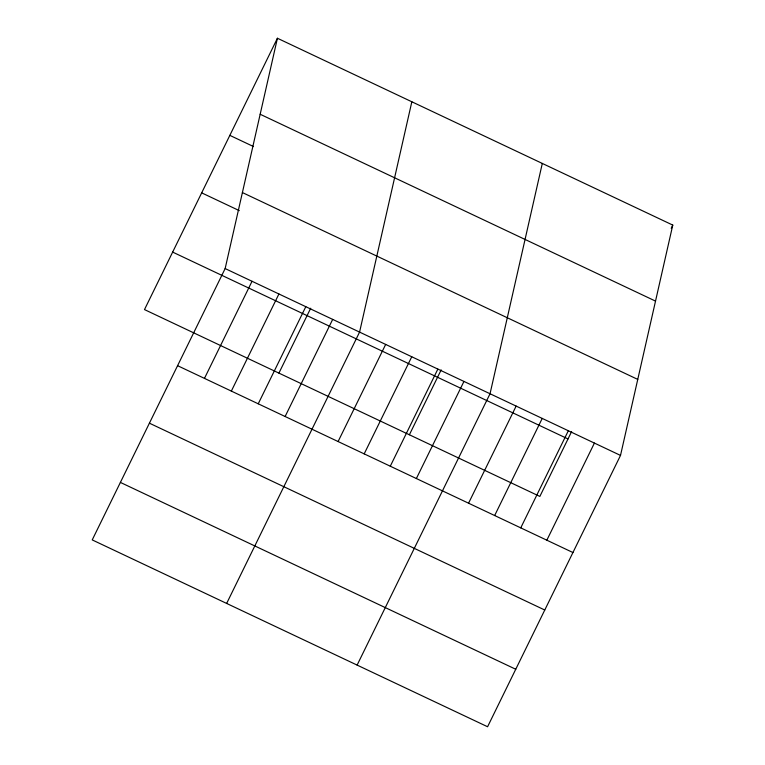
<?xml version="1.0" encoding="UTF-8"?>
<svg xmlns="http://www.w3.org/2000/svg" width="765" height="765" viewBox="0 0 765 765"><rect width="100%" height="100%" fill="white"/><g stroke="black" fill="none" stroke-linecap="round" stroke-linejoin="round"><path stroke-width="1.15" d="M225.149 268.572L277.418 38.25L672.77 225.092L620.511 455.414L487.582 726.75L92.23 539.908L225.149 268.572L620.511 455.414M411.838 101.774L359.579 332.096L226.65 603.432M542.308 163.433L490.04 393.755L357.121 665.091M277.418 38.25L144.489 309.586L539.851 496.428L571.637 431.536M204.465 378.388L252.039 281.271M231.346 391.097L278.919 293.98M258.235 403.796L305.809 306.689M278.909 373.11L310.705 308.219M285.116 416.504L332.689 319.387M338.092 441.539L385.665 344.432M364.188 453.875L411.761 356.758M390.284 466.21L437.857 369.093M409.38 434.769L441.176 369.878M416.37 478.536L463.953 381.429M468.562 503.198L516.136 406.091M494.659 515.534L542.232 418.417M520.745 527.869L568.328 430.752M671.201 228.295L672.77 225.092M546.841 540.195L594.415 443.078M260.167 114.253L655.529 301.104M229.835 135.367L253.492 146.545M242.4 192.56L637.761 379.411M201.673 192.857L239.311 210.643M172.651 252.096L568.013 438.938M177.576 365.68L572.937 552.531M149.414 423.179L544.766 610.021M120.392 482.409L515.753 669.26"/></g></svg>
